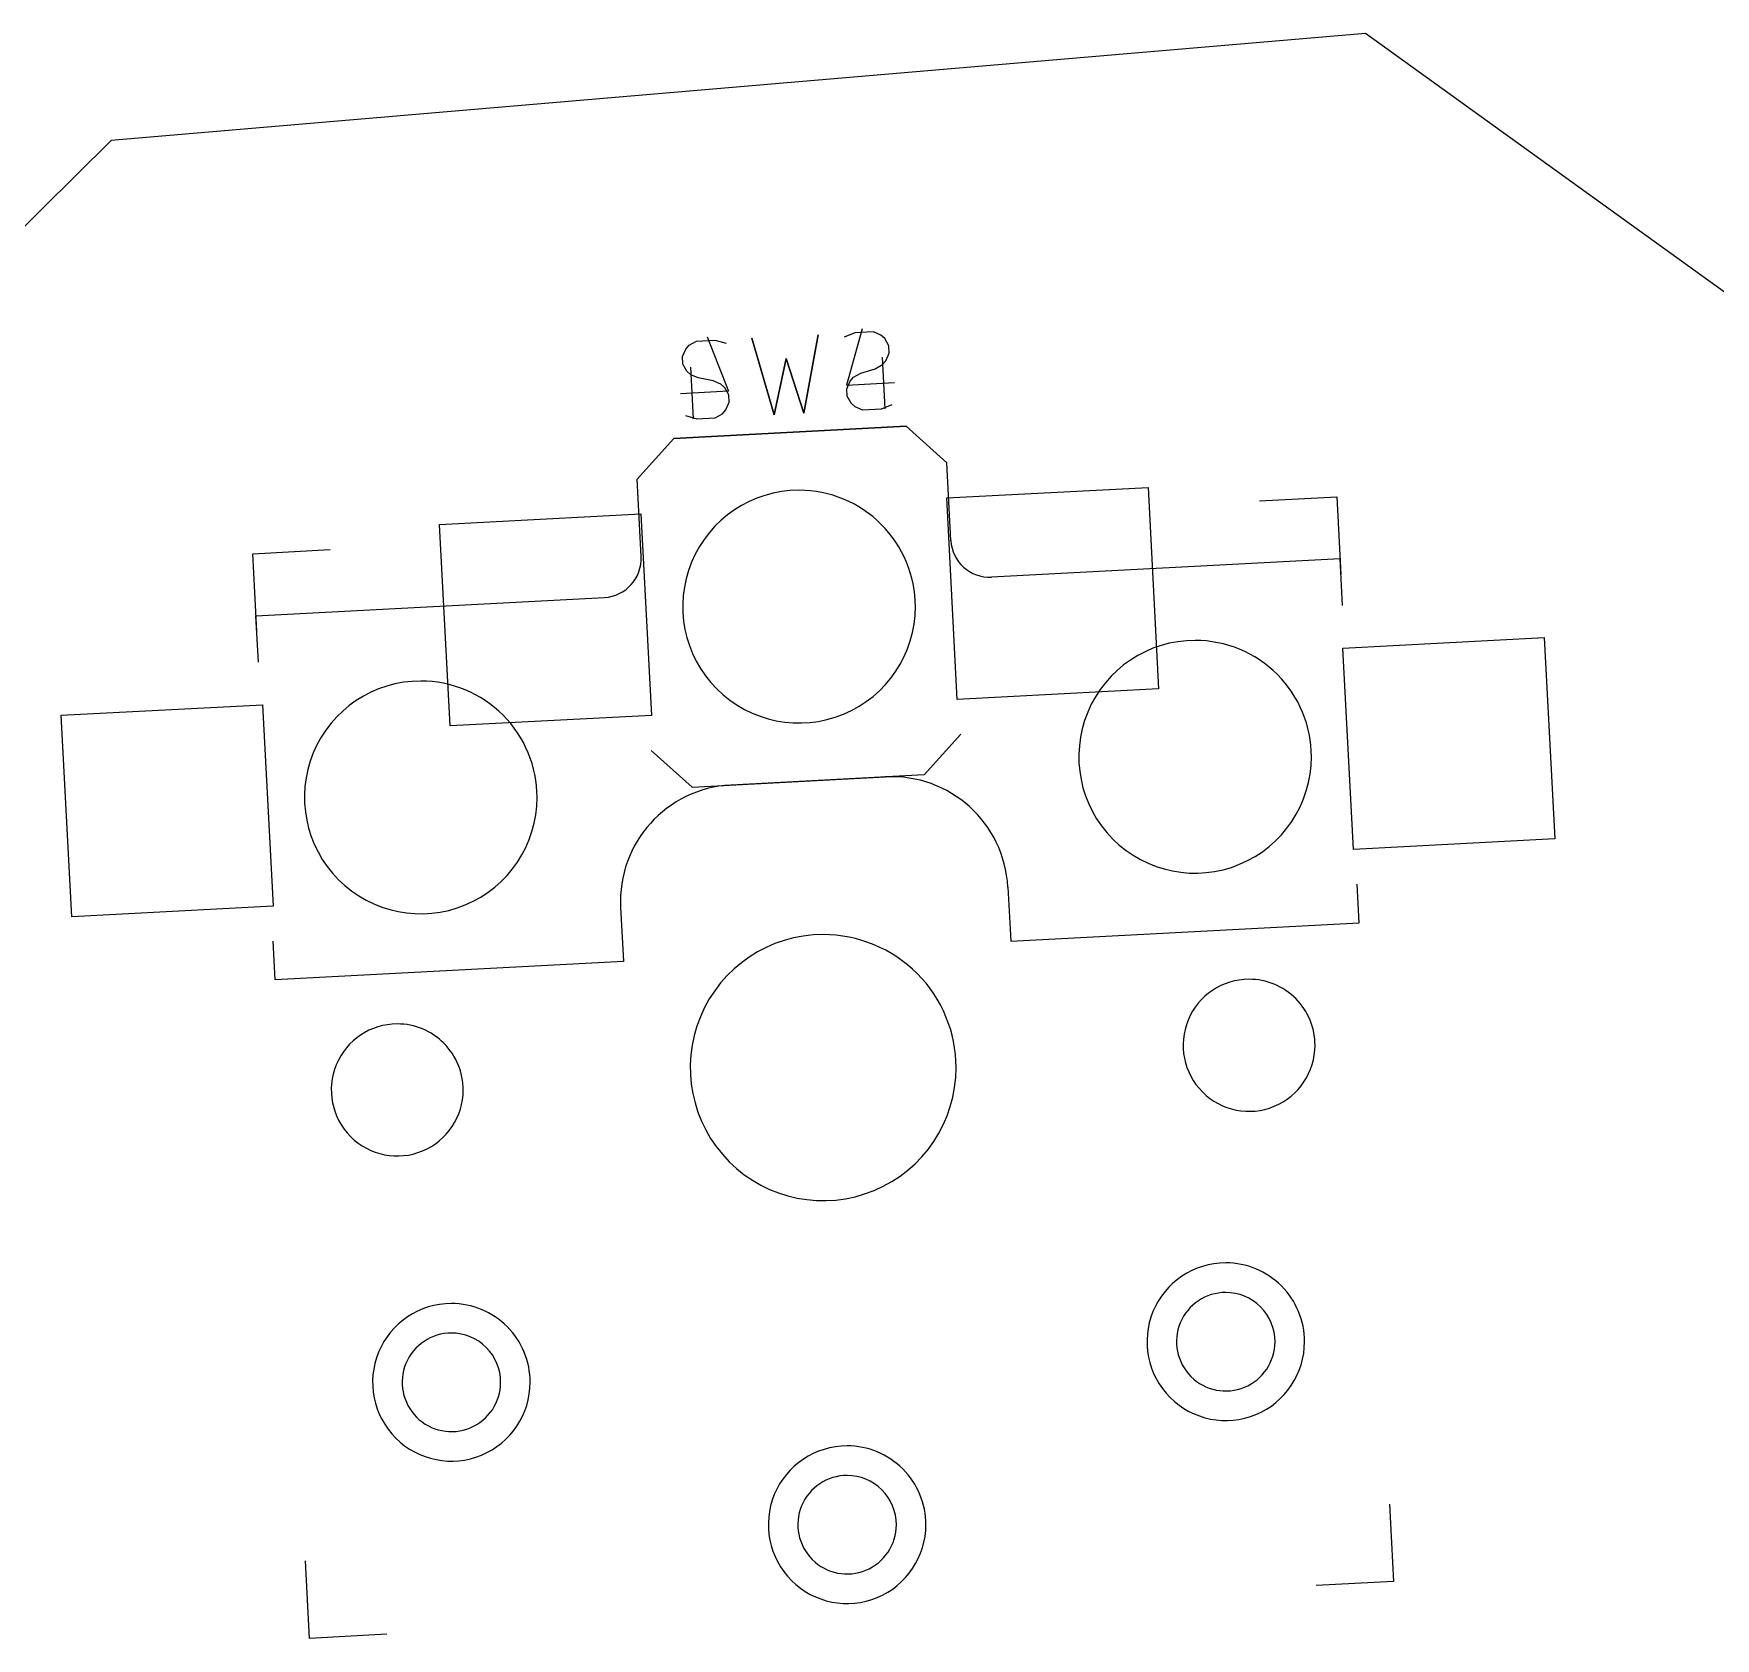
# Model space of a CAD drawing. Extents: x 28 to 165, y -144 to -37.
# Drawn here: x 71.69 to 93.37, y -58.03 to -37.34 of the extents above; entities that cross this region are included whole.
import ezdxf

# ---------------------------------------------------------------- set-up
doc = ezdxf.new("R2010")
doc.units = 0
doc.layers.get('0').update_dxf_attribs({"linetype": 'CONTINUOUS'})

msp = doc.modelspace()

# ---------------------------------------------------------------- linework, layer by layer
at = {"color": 7}
for points in [[(88.861929, -37.343837), (72.688193, -38.720093)], [(94.768391, -41.596066), (88.861929, -37.343837)], [(72.688193, -38.720093), (70.002085, -41.373939)], [(82.755761, -42.128236), (82.615592, -42.183267), (82.377822, -42.195728), (82.280222, -42.153158), (82.230176, -42.108097), (82.177638, -42.015481), (82.172654, -41.920374), (82.215223, -41.822774), (82.260285, -41.772728), (82.3529, -41.72019), (82.540624, -41.662667), (82.63324, -41.610129), (82.678301, -41.560083), (82.720871, -41.462483), (82.715886, -41.367376), (82.663348, -41.27476), (82.613302, -41.229699), (82.515702, -41.187128), (82.277932, -41.19959), (82.137763, -41.254621)], [(82.370548, -41.147051), (82.170162, -41.87282), (82.788362, -41.840422)], [(80.373288, -41.251724), (80.648439, -41.95257), (80.030239, -41.984968)], [(80.092746, -42.2678), (80.2379, -42.307877), (80.47567, -42.295416), (80.568285, -42.242878), (80.613347, -42.192831), (80.655916, -42.095231), (80.650932, -42.000124), (80.598393, -41.907508), (80.548347, -41.862447), (80.450748, -41.819877), (80.258039, -41.782292), (80.16044, -41.739723), (80.110394, -41.694661), (80.057855, -41.602046), (80.052871, -41.506938), (80.09544, -41.409339), (80.140502, -41.359293), (80.233117, -41.306754), (80.470887, -41.294294), (80.616041, -41.334371)], [(81.802394, -41.224512), (81.616961, -42.235603), (81.389363, -41.532265), (81.23653, -42.255541), (80.946425, -41.269372)], [(80.946425, -41.269372), (81.23653, -42.255541), (81.389363, -41.532265), (81.616961, -42.235603), (81.802394, -41.224512)], [(82.628255, -41.515022), (82.663146, -42.180775)], [(80.155455, -41.644615), (80.190346, -42.310369)], [(79.941237, -42.561371), (82.937128, -42.404363)], [(82.937128, -42.404363), (79.941237, -42.561371)], [(82.937128, -42.404363), (83.462611, -42.87751)], [(83.462611, -42.87751), (82.937128, -42.404363)], [(79.46809, -43.086853), (79.941237, -42.561371)], [(79.941237, -42.561371), (79.46809, -43.086853)], [(83.514948, -43.87614), (83.462611, -42.87751)], [(79.520426, -44.085484), (79.46809, -43.086853)], [(87.493769, -43.367208), (88.492399, -43.314872)], [(87.493769, -43.367208), (88.492399, -43.314872)], [(88.492399, -43.314872), (88.544735, -44.313501)], [(88.492399, -43.314872), (88.544735, -44.313501)], [(74.563909, -45.046205), (74.511573, -44.047575), (75.510203, -43.995239)], [(74.511573, -44.047575), (75.510203, -43.995239)], [(74.563909, -45.046205), (74.511573, -44.047575)], [(88.534268, -44.113775), (84.040431, -44.349288)], [(88.565669, -44.712954), (88.534268, -44.113775)], [(74.553441, -44.84648), (79.047278, -44.610968)], [(74.584843, -45.445658), (74.553441, -44.84648)], [(83.645788, -46.372716), (83.17264, -46.8982)], [(79.651266, -46.582061), (80.176749, -47.055208)], [(80.176749, -47.055208), (82.673325, -46.924368)], [(83.17264, -46.8982), (80.676064, -47.02904)], [(84.249775, -48.343809), (84.28641, -49.042851)], [(88.780248, -48.807339), (88.75408, -48.308023)], [(79.256622, -48.60549), (79.293258, -49.304531), (74.79942, -49.540042)], [(84.28641, -49.042851), (88.780248, -48.807339)], [(74.79942, -49.540042), (74.773252, -49.040728)], [(89.172767, -56.297068), (89.225103, -57.295698)], [(89.172767, -56.297068), (89.225103, -57.295698)], [(75.244277, -58.028402), (75.191941, -57.029772)], [(75.244277, -58.028402), (75.191941, -57.029772)], [(89.225103, -57.295698), (88.226473, -57.348034)], [(89.225103, -57.295698), (88.226473, -57.348034)], [(76.242907, -57.976065), (75.244277, -58.028402)], [(76.242907, -57.976065), (75.244277, -58.028402)]]:
    msp.add_lwpolyline(points, dxfattribs=at)
for points in [[(81.556939, -43.229783)], [(81.556939, -43.229783)], [(81.556939, -43.229784)], [(81.556939, -43.229784)], [(81.556939, -43.229784)], [(81.556939, -43.229784)], [(83.597272, -45.92464), (83.461198, -43.328203), (86.057636, -43.192129), (86.193709, -45.788567)], [(77.056241, -46.267441), (76.920168, -43.671004), (79.516606, -43.534931), (79.652679, -46.131368)], [(86.665231, -45.16509)], [(86.665231, -45.16509)], [(86.665231, -45.165091)], [(86.665231, -45.165091)], [(86.665231, -45.165091)], [(86.665231, -45.165091)], [(88.705563, -47.859947), (88.56949, -45.263509), (91.165928, -45.127436), (91.302001, -47.723874)], [(76.678925, -45.688451)], [(76.678925, -45.688451)], [(76.678925, -45.688451)], [(76.678925, -45.688451)], [(76.678925, -45.688451)], [(76.678925, -45.688451)], [(72.178229, -48.726108), (72.042156, -46.12967), (74.638593, -45.993597), (74.774666, -48.590035)], [(81.868338, -48.957135)], [(81.868338, -48.957135)], [(81.868338, -48.957135)], [(81.868338, -48.957135)], [(81.868338, -48.957135)], [(81.868338, -48.957135)], [(87.360805, -49.532887)], [(87.360805, -49.532887)], [(87.360805, -49.532888)], [(87.360805, -49.532888)], [(87.360805, -49.532888)], [(87.360805, -49.532888)], [(76.375871, -50.108584)], [(76.375871, -50.108584)], [(76.375871, -50.108584)], [(76.375871, -50.108584)], [(76.375871, -50.108584)], [(76.375871, -50.108584)], [(87.060367, -53.188751)], [(87.060367, -53.188751)], [(77.074062, -53.712111)], [(77.074062, -53.712111)], [(87.060367, -53.569751)], [(87.060367, -53.569751)], [(87.060367, -53.569751)], [(87.060367, -53.569751)], [(77.074062, -54.093112)], [(77.074062, -54.093112)], [(77.074062, -54.093112)], [(77.074062, -54.093112)], [(82.17712, -55.547555)], [(82.17712, -55.547555)], [(82.17712, -55.928556)], [(82.17712, -55.928556)], [(82.17712, -55.928556)], [(82.17712, -55.928556)]]:
    msp.add_lwpolyline(points, close=True, dxfattribs=at)
for points in [[(81.556939, -43.229783), (80.950245, -43.229783), (80.40329, -43.595247), (80.171118, -44.155759)], [(81.556939, -43.229783), (80.950245, -43.229783), (80.40329, -43.595247), (80.171118, -44.155759)], [(81.556939, -43.229784), (80.950245, -43.229784), (80.40329, -43.595247), (80.171119, -44.155759)], [(81.556939, -43.229784), (80.950245, -43.229784), (80.40329, -43.595247), (80.171119, -44.155759)], [(81.556939, -43.229784), (80.950245, -43.229784), (80.40329, -43.595247), (80.171119, -44.155759)], [(81.556939, -43.229784), (80.950245, -43.229784), (80.40329, -43.595247), (80.171119, -44.155759)], [(82.6176, -43.669124), (82.336295, -43.387819), (81.954764, -43.229783), (81.556939, -43.229783)], [(82.6176, -43.669124), (82.336295, -43.387819), (81.954764, -43.229783), (81.556939, -43.229783)], [(82.617599, -43.669124), (82.336295, -43.387819), (81.954764, -43.229784), (81.556939, -43.229784)], [(82.617599, -43.669124), (82.336295, -43.387819), (81.954764, -43.229784), (81.556939, -43.229784)], [(82.617599, -43.669124), (82.336295, -43.387819), (81.954764, -43.229784), (81.556939, -43.229784)], [(82.617599, -43.669124), (82.336295, -43.387819), (81.954764, -43.229784), (81.556939, -43.229784)], [(83.05694, -44.729785), (83.05694, -44.33196), (82.898904, -43.950429), (82.617599, -43.669124)], [(83.05694, -44.729785), (83.05694, -44.33196), (82.898904, -43.950429), (82.617599, -43.669124)], [(83.05694, -44.729785), (83.05694, -44.33196), (82.898904, -43.950429), (82.617599, -43.669124)], [(83.05694, -44.729785), (83.05694, -44.33196), (82.898904, -43.950429), (82.617599, -43.669124)], [(83.05694, -44.729785), (83.05694, -44.33196), (82.898905, -43.950429), (82.6176, -43.669124)], [(83.05694, -44.729785), (83.05694, -44.33196), (82.898905, -43.950429), (82.6176, -43.669124)], [(83.514948, -43.87614), (83.5294, -44.151904), (83.764667, -44.363739), (84.040431, -44.349288)], [(79.047278, -44.610967), (79.323042, -44.596515), (79.534877, -44.361248), (79.520426, -44.085484)], [(80.171118, -44.155759), (79.938946, -44.716271), (80.06728, -45.361449), (80.496277, -45.790446)], [(80.171118, -44.155759), (79.938946, -44.716271), (80.06728, -45.361449), (80.496277, -45.790446)], [(80.171119, -44.155759), (79.938947, -44.716271), (80.067281, -45.361448), (80.496278, -45.790446)], [(80.171119, -44.155759), (79.938947, -44.716271), (80.067281, -45.361448), (80.496278, -45.790446)], [(80.171119, -44.155759), (79.938947, -44.716271), (80.067281, -45.361448), (80.496278, -45.790446)], [(80.171119, -44.155759), (79.938947, -44.716271), (80.067281, -45.361448), (80.496278, -45.790446)], [(82.130964, -46.115605), (82.691476, -45.883433), (83.05694, -45.336479), (83.05694, -44.729785)], [(82.130964, -46.115605), (82.691476, -45.883434), (83.05694, -45.336479), (83.05694, -44.729785)], [(82.130964, -46.115605), (82.691476, -45.883433), (83.05694, -45.336479), (83.05694, -44.729785)], [(82.130964, -46.115605), (82.691476, -45.883434), (83.05694, -45.336479), (83.05694, -44.729785)], [(82.130964, -46.115605), (82.691476, -45.883433), (83.05694, -45.336479), (83.05694, -44.729785)], [(82.130964, -46.115605), (82.691476, -45.883433), (83.05694, -45.336479), (83.05694, -44.729785)], [(86.665231, -45.16509), (86.058537, -45.16509), (85.511582, -45.530554), (85.27941, -46.091066)], [(86.665231, -45.16509), (86.058537, -45.16509), (85.511582, -45.530554), (85.27941, -46.091066)], [(86.665231, -45.165091), (86.058537, -45.165091), (85.511582, -45.530554), (85.27941, -46.091066)], [(86.665231, -45.165091), (86.058537, -45.165091), (85.511582, -45.530554), (85.27941, -46.091066)], [(86.665231, -45.165091), (86.058537, -45.165091), (85.511582, -45.530554), (85.27941, -46.091066)], [(86.665231, -45.165091), (86.058537, -45.165091), (85.511582, -45.530554), (85.27941, -46.091066)], [(87.725892, -45.604431), (87.444587, -45.323126), (87.063056, -45.16509), (86.665231, -45.16509)], [(87.725892, -45.604431), (87.444587, -45.323126), (87.063056, -45.16509), (86.665231, -45.16509)], [(87.725891, -45.604431), (87.444587, -45.323126), (87.063056, -45.165091), (86.665231, -45.165091)], [(87.725891, -45.604431), (87.444587, -45.323126), (87.063056, -45.165091), (86.665231, -45.165091)], [(87.725891, -45.604431), (87.444587, -45.323126), (87.063056, -45.165091), (86.665231, -45.165091)], [(87.725891, -45.604431), (87.444587, -45.323126), (87.063056, -45.165091), (86.665231, -45.165091)], [(76.678925, -45.688451), (76.072231, -45.688451), (75.525276, -46.053914), (75.293104, -46.614427)], [(76.678925, -45.688451), (76.072231, -45.688451), (75.525276, -46.053914), (75.293104, -46.614427)], [(76.678925, -45.688451), (76.072231, -45.688451), (75.525277, -46.053915), (75.293105, -46.614427)], [(76.678925, -45.688451), (76.072231, -45.688451), (75.525277, -46.053915), (75.293105, -46.614427)], [(76.678925, -45.688451), (76.072231, -45.688451), (75.525277, -46.053915), (75.293105, -46.614427)], [(76.678925, -45.688451), (76.072231, -45.688451), (75.525277, -46.053915), (75.293105, -46.614427)], [(77.739586, -46.127791), (77.458281, -45.846487), (77.07675, -45.688451), (76.678925, -45.688451)], [(77.739586, -46.127791), (77.458281, -45.846486), (77.07675, -45.688451), (76.678925, -45.688451)], [(77.739586, -46.127791), (77.458281, -45.846487), (77.07675, -45.688451), (76.678925, -45.688451)], [(77.739586, -46.127791), (77.458281, -45.846486), (77.07675, -45.688451), (76.678925, -45.688451)], [(77.739586, -46.127791), (77.458281, -45.846487), (77.07675, -45.688451), (76.678925, -45.688451)], [(77.739586, -46.127791), (77.458281, -45.846487), (77.07675, -45.688451), (76.678925, -45.688451)], [(88.165231, -46.665092), (88.165231, -46.267267), (88.007196, -45.885736), (87.725891, -45.604431)], [(88.165231, -46.665092), (88.165231, -46.267267), (88.007196, -45.885736), (87.725891, -45.604431)], [(88.165231, -46.665092), (88.165231, -46.267267), (88.007196, -45.885736), (87.725891, -45.604431)], [(88.165231, -46.665092), (88.165231, -46.267267), (88.007196, -45.885736), (87.725891, -45.604431)], [(88.165232, -46.665092), (88.165232, -46.267267), (88.007197, -45.885735), (87.725892, -45.604431)], [(88.165232, -46.665092), (88.165232, -46.267267), (88.007197, -45.885735), (87.725892, -45.604431)], [(80.496277, -45.790446), (80.925275, -46.219443), (81.570452, -46.347777), (82.130964, -46.115605)], [(80.496277, -45.790446), (80.925275, -46.219443), (81.570452, -46.347777), (82.130964, -46.115605)], [(80.496278, -45.790446), (80.925275, -46.219443), (81.570452, -46.347777), (82.130964, -46.115605)], [(80.496278, -45.790446), (80.925275, -46.219443), (81.570452, -46.347777), (82.130964, -46.115605)], [(80.496278, -45.790446), (80.925275, -46.219443), (81.570452, -46.347777), (82.130964, -46.115605)], [(80.496278, -45.790446), (80.925275, -46.219443), (81.570452, -46.347777), (82.130964, -46.115605)], [(78.178926, -47.188452), (78.178926, -46.790627), (78.020891, -46.409096), (77.739586, -46.127791)], [(78.178926, -47.188452), (78.178926, -46.790627), (78.020891, -46.409096), (77.739586, -46.127791)], [(78.178926, -47.188452), (78.178926, -46.790627), (78.020891, -46.409096), (77.739586, -46.127791)], [(78.178926, -47.188452), (78.178926, -46.790627), (78.020891, -46.409096), (77.739586, -46.127791)], [(78.178926, -47.188452), (78.178926, -46.790627), (78.020891, -46.409096), (77.739586, -46.127791)], [(78.178926, -47.188452), (78.178926, -46.790627), (78.020891, -46.409096), (77.739586, -46.127791)], [(85.27941, -46.091066), (85.047238, -46.651578), (85.175572, -47.296755), (85.604569, -47.725753)], [(85.27941, -46.091066), (85.047238, -46.651578), (85.175572, -47.296755), (85.604569, -47.725753)], [(85.27941, -46.091066), (85.047239, -46.651578), (85.175572, -47.296755), (85.60457, -47.725753)], [(85.27941, -46.091066), (85.047239, -46.651578), (85.175572, -47.296755), (85.60457, -47.725753)], [(85.27941, -46.091066), (85.047239, -46.651578), (85.175572, -47.296755), (85.60457, -47.725753)], [(85.27941, -46.091066), (85.047239, -46.651578), (85.175572, -47.296755), (85.60457, -47.725753)], [(75.293105, -46.614427), (75.060933, -47.174939), (75.189267, -47.820116), (75.618264, -48.249113)], [(75.293104, -46.614427), (75.060933, -47.174939), (75.189266, -47.820116), (75.618264, -48.249113)], [(75.293105, -46.614427), (75.060933, -47.174939), (75.189267, -47.820116), (75.618264, -48.249113)], [(75.293104, -46.614427), (75.060933, -47.174939), (75.189266, -47.820116), (75.618264, -48.249113)], [(75.293105, -46.614427), (75.060933, -47.174939), (75.189267, -47.820116), (75.618264, -48.249113)], [(75.293105, -46.614427), (75.060933, -47.174939), (75.189267, -47.820116), (75.618264, -48.249113)], [(87.239256, -48.050912), (87.799768, -47.81874), (88.165231, -47.271785), (88.165231, -46.665092)], [(87.239256, -48.050912), (87.799768, -47.818741), (88.165232, -47.271786), (88.165232, -46.665092)], [(87.239256, -48.050912), (87.799768, -47.81874), (88.165231, -47.271785), (88.165231, -46.665092)], [(87.239256, -48.050912), (87.799768, -47.818741), (88.165232, -47.271786), (88.165232, -46.665092)], [(87.239256, -48.050912), (87.799768, -47.81874), (88.165231, -47.271785), (88.165231, -46.665092)], [(87.239256, -48.050912), (87.799768, -47.81874), (88.165231, -47.271785), (88.165231, -46.665092)], [(80.676064, -47.02904), (79.848771, -47.072397), (79.213266, -47.778197), (79.256622, -48.60549)], [(84.249774, -48.343809), (84.206417, -47.516517), (83.500617, -46.881012), (82.673325, -46.924368)], [(77.252951, -48.574272), (77.813462, -48.342101), (78.178926, -47.795146), (78.178926, -47.188452)], [(77.252951, -48.574273), (77.813463, -48.342101), (78.178926, -47.795146), (78.178926, -47.188452)], [(77.252951, -48.574272), (77.813462, -48.342101), (78.178926, -47.795146), (78.178926, -47.188452)], [(77.252951, -48.574273), (77.813463, -48.342101), (78.178926, -47.795146), (78.178926, -47.188452)], [(77.252951, -48.574272), (77.813462, -48.342101), (78.178926, -47.795146), (78.178926, -47.188452)], [(77.252951, -48.574272), (77.813462, -48.342101), (78.178926, -47.795146), (78.178926, -47.188452)], [(85.604569, -47.725753), (86.033567, -48.15475), (86.678744, -48.283084), (87.239256, -48.050912)], [(85.604569, -47.725753), (86.033567, -48.15475), (86.678744, -48.283084), (87.239256, -48.050912)], [(85.60457, -47.725753), (86.033567, -48.15475), (86.678744, -48.283084), (87.239256, -48.050912)], [(85.60457, -47.725753), (86.033567, -48.15475), (86.678744, -48.283084), (87.239256, -48.050912)], [(85.60457, -47.725753), (86.033567, -48.15475), (86.678744, -48.283084), (87.239256, -48.050912)], [(85.60457, -47.725753), (86.033567, -48.15475), (86.678744, -48.283084), (87.239256, -48.050912)], [(75.618264, -48.249113), (76.047261, -48.67811), (76.692439, -48.806444), (77.252951, -48.574272)], [(75.618264, -48.249113), (76.047261, -48.678111), (76.692439, -48.806445), (77.252951, -48.574273)], [(75.618264, -48.249113), (76.047261, -48.67811), (76.692439, -48.806444), (77.252951, -48.574272)], [(75.618264, -48.249113), (76.047261, -48.678111), (76.692439, -48.806445), (77.252951, -48.574273)], [(75.618264, -48.249113), (76.047261, -48.67811), (76.692439, -48.806444), (77.252951, -48.574272)], [(75.618264, -48.249113), (76.047261, -48.67811), (76.692439, -48.806444), (77.252951, -48.574272)], [(81.868338, -48.957135), (81.174887, -48.957135), (80.549718, -49.37486), (80.284345, -50.015525)], [(81.868338, -48.957135), (81.174887, -48.957135), (80.549717, -49.37486), (80.284345, -50.015525)], [(81.868338, -48.957135), (81.174887, -48.957135), (80.549718, -49.37486), (80.284345, -50.015525)], [(81.868338, -48.957135), (81.174887, -48.957135), (80.549717, -49.37486), (80.284345, -50.015525)], [(81.868338, -48.957135), (81.174887, -48.957135), (80.549718, -49.37486), (80.284345, -50.015525)], [(81.868338, -48.957135), (81.174887, -48.957135), (80.549718, -49.37486), (80.284345, -50.015525)], [(83.080673, -49.459301), (82.759142, -49.13777), (82.323052, -48.957135), (81.868338, -48.957135)], [(83.080674, -49.459301), (82.759142, -49.137769), (82.323052, -48.957135), (81.868338, -48.957135)], [(83.080673, -49.459301), (82.759142, -49.13777), (82.323052, -48.957135), (81.868338, -48.957135)], [(83.080674, -49.459301), (82.759142, -49.137769), (82.323052, -48.957135), (81.868338, -48.957135)], [(83.080673, -49.459301), (82.759142, -49.13777), (82.323052, -48.957135), (81.868338, -48.957135)], [(83.080673, -49.459301), (82.759142, -49.13777), (82.323052, -48.957135), (81.868338, -48.957135)], [(83.582839, -50.671637), (83.582839, -50.216923), (83.402205, -49.780832), (83.080673, -49.459301)], [(83.582839, -50.671637), (83.582839, -50.216923), (83.402205, -49.780832), (83.080673, -49.459301)], [(83.582839, -50.671637), (83.582839, -50.216923), (83.402205, -49.780832), (83.080673, -49.459301)], [(83.582839, -50.671637), (83.582839, -50.216923), (83.402205, -49.780832), (83.080673, -49.459301)], [(83.58284, -50.671637), (83.58284, -50.216922), (83.402205, -49.780832), (83.080674, -49.459301)], [(83.58284, -50.671637), (83.58284, -50.216922), (83.402205, -49.780832), (83.080674, -49.459301)], [(87.360805, -49.532887), (87.016648, -49.532887), (86.706379, -49.740203), (86.574675, -50.058163)], [(87.360805, -49.532887), (87.016648, -49.532887), (86.706379, -49.740203), (86.574675, -50.058163)], [(87.360805, -49.532888), (87.016648, -49.532888), (86.706379, -49.740203), (86.574676, -50.058163)], [(87.360805, -49.532888), (87.016648, -49.532888), (86.706379, -49.740203), (86.574676, -50.058163)], [(87.360805, -49.532888), (87.016648, -49.532888), (86.706379, -49.740203), (86.574676, -50.058163)], [(87.360805, -49.532888), (87.016648, -49.532888), (86.706379, -49.740203), (86.574676, -50.058163)], [(87.962483, -49.782111), (87.802908, -49.622536), (87.586478, -49.532887), (87.360805, -49.532887)], [(87.962483, -49.782111), (87.802908, -49.622536), (87.586478, -49.532887), (87.360805, -49.532887)], [(87.962483, -49.782111), (87.802908, -49.622536), (87.586478, -49.532888), (87.360805, -49.532888)], [(87.962483, -49.782111), (87.802908, -49.622536), (87.586478, -49.532888), (87.360805, -49.532888)], [(87.962483, -49.782111), (87.802908, -49.622536), (87.586478, -49.532888), (87.360805, -49.532888)], [(87.962483, -49.782111), (87.802908, -49.622536), (87.586478, -49.532888), (87.360805, -49.532888)], [(88.211706, -50.383788), (88.211706, -50.158115), (88.122057, -49.941686), (87.962483, -49.782111)], [(88.211706, -50.383788), (88.211706, -50.158115), (88.122058, -49.941685), (87.962483, -49.782111)], [(88.211706, -50.383788), (88.211706, -50.158115), (88.122057, -49.941686), (87.962483, -49.782111)], [(88.211706, -50.383788), (88.211706, -50.158115), (88.122058, -49.941685), (87.962483, -49.782111)], [(88.211706, -50.383788), (88.211706, -50.158115), (88.122057, -49.941686), (87.962483, -49.782111)], [(88.211706, -50.383788), (88.211706, -50.158115), (88.122057, -49.941686), (87.962483, -49.782111)], [(80.284345, -50.015525), (80.018973, -50.656191), (80.165659, -51.393628), (80.656003, -51.883972)], [(80.284345, -50.015525), (80.018973, -50.656191), (80.165658, -51.393628), (80.656002, -51.883972)], [(80.284345, -50.015525), (80.018973, -50.656191), (80.165659, -51.393628), (80.656003, -51.883972)], [(80.284345, -50.015525), (80.018973, -50.656191), (80.165658, -51.393628), (80.656002, -51.883972)], [(80.284345, -50.015525), (80.018973, -50.656191), (80.165659, -51.393628), (80.656003, -51.883972)], [(80.284345, -50.015525), (80.018973, -50.656191), (80.165659, -51.393628), (80.656003, -51.883972)], [(86.574675, -50.058163), (86.442972, -50.376122), (86.515772, -50.74211), (86.759127, -50.985466)], [(86.574675, -50.058163), (86.442972, -50.376122), (86.515772, -50.74211), (86.759127, -50.985466)], [(86.574676, -50.058163), (86.442973, -50.376122), (86.515772, -50.74211), (86.759128, -50.985466)], [(86.574676, -50.058163), (86.442973, -50.376122), (86.515772, -50.74211), (86.759128, -50.985466)], [(86.574676, -50.058163), (86.442973, -50.376122), (86.515772, -50.74211), (86.759128, -50.985466)], [(86.574676, -50.058163), (86.442973, -50.376122), (86.515772, -50.74211), (86.759128, -50.985466)], [(76.375871, -50.108584), (76.031714, -50.108584), (75.721445, -50.3159), (75.589741, -50.633859)], [(76.375871, -50.108584), (76.031713, -50.108584), (75.721444, -50.315899), (75.589741, -50.633859)], [(76.375871, -50.108584), (76.031714, -50.108584), (75.721445, -50.3159), (75.589741, -50.633859)], [(76.375871, -50.108584), (76.031713, -50.108584), (75.721444, -50.315899), (75.589741, -50.633859)], [(76.375871, -50.108584), (76.031714, -50.108584), (75.721445, -50.3159), (75.589741, -50.633859)], [(76.375871, -50.108584), (76.031714, -50.108584), (75.721445, -50.3159), (75.589741, -50.633859)], [(76.977548, -50.357807), (76.817973, -50.198233), (76.601544, -50.108584), (76.375871, -50.108584)], [(76.977548, -50.357807), (76.817974, -50.198232), (76.601544, -50.108584), (76.375871, -50.108584)], [(76.977548, -50.357807), (76.817973, -50.198233), (76.601544, -50.108584), (76.375871, -50.108584)], [(76.977548, -50.357807), (76.817974, -50.198232), (76.601544, -50.108584), (76.375871, -50.108584)], [(76.977548, -50.357807), (76.817973, -50.198233), (76.601544, -50.108584), (76.375871, -50.108584)], [(76.977548, -50.357807), (76.817973, -50.198233), (76.601544, -50.108584), (76.375871, -50.108584)], [(77.226771, -50.959485), (77.226771, -50.733812), (77.137123, -50.517382), (76.977548, -50.357807)], [(77.226772, -50.959485), (77.226772, -50.733812), (77.137123, -50.517382), (76.977548, -50.357807)], [(77.226771, -50.959485), (77.226771, -50.733812), (77.137123, -50.517382), (76.977548, -50.357807)], [(77.226772, -50.959485), (77.226772, -50.733812), (77.137123, -50.517382), (76.977548, -50.357807)], [(77.226771, -50.959485), (77.226771, -50.733812), (77.137123, -50.517382), (76.977548, -50.357807)], [(77.226771, -50.959485), (77.226771, -50.733812), (77.137123, -50.517382), (76.977548, -50.357807)], [(87.686431, -51.169918), (88.00439, -51.038214), (88.211706, -50.727945), (88.211706, -50.383788)], [(87.686431, -51.169918), (88.004391, -51.038215), (88.211706, -50.727946), (88.211706, -50.383788)], [(87.686431, -51.169918), (88.00439, -51.038214), (88.211706, -50.727945), (88.211706, -50.383788)], [(87.686431, -51.169918), (88.004391, -51.038215), (88.211706, -50.727946), (88.211706, -50.383788)], [(87.686431, -51.169918), (88.00439, -51.038214), (88.211706, -50.727945), (88.211706, -50.383788)], [(87.686431, -51.169918), (88.00439, -51.038214), (88.211706, -50.727945), (88.211706, -50.383788)], [(75.589741, -50.633859), (75.458038, -50.951819), (75.530838, -51.317806), (75.774193, -51.561162)], [(75.589741, -50.633859), (75.458038, -50.951819), (75.530837, -51.317807), (75.774193, -51.561163)], [(75.589741, -50.633859), (75.458038, -50.951819), (75.530838, -51.317806), (75.774193, -51.561162)], [(75.589741, -50.633859), (75.458038, -50.951819), (75.530837, -51.317807), (75.774193, -51.561163)], [(75.589741, -50.633859), (75.458038, -50.951819), (75.530838, -51.317806), (75.774193, -51.561162)], [(75.589741, -50.633859), (75.458038, -50.951819), (75.530838, -51.317806), (75.774193, -51.561162)], [(82.524449, -52.255629), (83.165114, -51.990257), (83.582839, -51.365088), (83.582839, -50.671637)], [(82.524449, -52.255629), (83.165115, -51.990257), (83.58284, -51.365088), (83.58284, -50.671637)], [(82.524449, -52.255629), (83.165114, -51.990257), (83.582839, -51.365088), (83.582839, -50.671637)], [(82.524449, -52.255629), (83.165115, -51.990257), (83.58284, -51.365088), (83.58284, -50.671637)], [(82.524449, -52.255629), (83.165114, -51.990257), (83.582839, -51.365088), (83.582839, -50.671637)], [(82.524449, -52.255629), (83.165114, -51.990257), (83.582839, -51.365088), (83.582839, -50.671637)], [(76.701496, -51.745614), (77.019456, -51.613911), (77.226771, -51.303642), (77.226771, -50.959485)], [(76.701496, -51.745615), (77.019456, -51.613911), (77.226772, -51.303642), (77.226772, -50.959485)], [(76.701496, -51.745614), (77.019456, -51.613911), (77.226771, -51.303642), (77.226771, -50.959485)], [(76.701496, -51.745615), (77.019456, -51.613911), (77.226772, -51.303642), (77.226772, -50.959485)], [(76.701496, -51.745614), (77.019456, -51.613911), (77.226771, -51.303642), (77.226771, -50.959485)], [(76.701496, -51.745614), (77.019456, -51.613911), (77.226771, -51.303642), (77.226771, -50.959485)], [(86.759127, -50.985466), (87.002483, -51.228822), (87.368471, -51.301621), (87.686431, -51.169918)], [(86.759127, -50.985466), (87.002483, -51.228822), (87.368471, -51.301621), (87.686431, -51.169918)], [(86.759128, -50.985466), (87.002484, -51.228821), (87.368471, -51.301621), (87.686431, -51.169918)], [(86.759128, -50.985466), (87.002484, -51.228821), (87.368471, -51.301621), (87.686431, -51.169918)], [(86.759128, -50.985466), (87.002484, -51.228821), (87.368471, -51.301621), (87.686431, -51.169918)], [(86.759128, -50.985466), (87.002484, -51.228821), (87.368471, -51.301621), (87.686431, -51.169918)], [(75.774193, -51.561162), (76.017549, -51.804518), (76.383537, -51.877317), (76.701496, -51.745614)], [(75.774193, -51.561162), (76.017549, -51.804518), (76.383537, -51.877317), (76.701496, -51.745614)], [(75.774193, -51.561162), (76.017549, -51.804518), (76.383537, -51.877317), (76.701496, -51.745614)], [(75.774193, -51.561162), (76.017549, -51.804518), (76.383537, -51.877317), (76.701496, -51.745614)], [(75.774193, -51.561163), (76.017549, -51.804518), (76.383537, -51.877318), (76.701496, -51.745615)], [(75.774193, -51.561163), (76.017549, -51.804518), (76.383537, -51.877318), (76.701496, -51.745615)], [(80.656002, -51.883972), (81.146346, -52.374316), (81.883784, -52.521002), (82.524449, -52.255629)], [(80.656002, -51.883972), (81.146346, -52.374316), (81.883784, -52.521002), (82.524449, -52.255629)], [(80.656003, -51.883972), (81.146346, -52.374316), (81.883784, -52.521001), (82.524449, -52.255629)], [(80.656003, -51.883972), (81.146346, -52.374316), (81.883784, -52.521001), (82.524449, -52.255629)], [(80.656003, -51.883972), (81.146346, -52.374316), (81.883784, -52.521001), (82.524449, -52.255629)], [(80.656003, -51.883972), (81.146346, -52.374316), (81.883784, -52.521001), (82.524449, -52.255629)], [(87.060367, -53.188751), (86.649433, -53.188751), (86.278962, -53.436292), (86.121704, -53.815945)], [(87.060367, -53.188751), (86.649433, -53.188751), (86.278962, -53.436292), (86.121704, -53.815945)], [(87.778788, -53.486331), (87.588251, -53.295794), (87.329827, -53.188751), (87.060367, -53.188751)], [(87.778788, -53.486331), (87.588251, -53.295794), (87.329827, -53.188751), (87.060367, -53.188751)], [(88.076368, -54.204752), (88.076368, -53.935292), (87.969325, -53.676868), (87.778788, -53.486331)], [(88.076368, -54.204752), (88.076368, -53.935292), (87.969325, -53.676868), (87.778788, -53.486331)], [(77.074062, -53.712111), (76.663128, -53.712111), (76.292658, -53.959652), (76.1354, -54.339306)], [(77.074062, -53.712111), (76.663128, -53.712111), (76.292658, -53.959652), (76.1354, -54.339306)], [(77.792484, -54.009691), (77.601946, -53.819154), (77.343523, -53.712111), (77.074062, -53.712111)], [(77.792484, -54.009691), (77.601946, -53.819154), (77.343523, -53.712111), (77.074062, -53.712111)], [(87.060367, -53.569751), (86.803533, -53.569751), (86.571989, -53.724464), (86.473703, -53.961748)], [(87.060367, -53.569751), (86.803533, -53.569751), (86.571989, -53.724464), (86.473703, -53.961748)], [(87.060367, -53.569751), (86.803533, -53.569751), (86.571989, -53.724464), (86.473703, -53.961748)], [(87.060367, -53.569751), (86.803533, -53.569751), (86.571989, -53.724464), (86.473703, -53.961748)], [(87.50938, -53.755739), (87.390294, -53.636653), (87.22878, -53.569751), (87.060367, -53.569751)], [(87.50938, -53.755739), (87.390294, -53.636653), (87.22878, -53.569751), (87.060367, -53.569751)], [(87.50938, -53.755739), (87.390294, -53.636653), (87.22878, -53.569751), (87.060367, -53.569751)], [(87.50938, -53.755739), (87.390294, -53.636653), (87.22878, -53.569751), (87.060367, -53.569751)], [(87.695368, -54.204752), (87.695368, -54.036339), (87.628466, -53.874824), (87.50938, -53.755739)], [(87.695368, -54.204752), (87.695368, -54.036339), (87.628466, -53.874824), (87.50938, -53.755739)], [(87.695368, -54.204752), (87.695368, -54.036339), (87.628466, -53.874824), (87.50938, -53.755739)], [(87.695368, -54.204752), (87.695368, -54.036339), (87.628466, -53.874824), (87.50938, -53.755739)], [(86.121704, -53.815945), (85.964447, -54.195599), (86.051371, -54.632599), (86.341946, -54.923173)], [(86.121704, -53.815945), (85.964447, -54.195599), (86.051371, -54.632599), (86.341946, -54.923173)], [(86.473703, -53.961748), (86.375417, -54.199031), (86.429745, -54.472156), (86.611354, -54.653765)], [(86.473703, -53.961748), (86.375417, -54.199031), (86.429745, -54.472156), (86.611354, -54.653765)], [(86.473703, -53.961748), (86.375417, -54.199031), (86.429745, -54.472156), (86.611354, -54.653765)], [(86.473703, -53.961748), (86.375417, -54.199031), (86.429745, -54.472156), (86.611354, -54.653765)], [(77.074062, -54.093112), (76.817229, -54.093112), (76.585684, -54.247825), (76.487398, -54.485108)], [(77.074062, -54.093112), (76.817229, -54.093112), (76.585684, -54.247825), (76.487398, -54.485108)], [(77.074062, -54.093112), (76.817229, -54.093112), (76.585684, -54.247825), (76.487398, -54.485108)], [(77.074062, -54.093112), (76.817229, -54.093112), (76.585684, -54.247825), (76.487398, -54.485108)], [(77.523076, -54.279099), (77.40399, -54.160013), (77.242475, -54.093112), (77.074062, -54.093112)], [(77.523076, -54.279099), (77.40399, -54.160013), (77.242475, -54.093112), (77.074062, -54.093112)], [(77.523076, -54.279099), (77.40399, -54.160013), (77.242475, -54.093112), (77.074062, -54.093112)], [(77.523076, -54.279099), (77.40399, -54.160013), (77.242475, -54.093112), (77.074062, -54.093112)], [(78.090063, -54.728112), (78.090063, -54.458652), (77.983021, -54.200228), (77.792484, -54.009691)], [(78.090063, -54.728112), (78.090063, -54.458652), (77.983021, -54.200228), (77.792484, -54.009691)], [(87.303371, -54.791416), (87.540655, -54.69313), (87.695368, -54.461586), (87.695368, -54.204752)], [(87.303371, -54.791416), (87.540655, -54.69313), (87.695368, -54.461586), (87.695368, -54.204752)], [(87.303371, -54.791416), (87.540655, -54.69313), (87.695368, -54.461586), (87.695368, -54.204752)], [(87.303371, -54.791416), (87.540655, -54.69313), (87.695368, -54.461586), (87.695368, -54.204752)], [(87.449174, -55.143414), (87.828827, -54.986157), (88.076368, -54.615686), (88.076368, -54.204752)], [(87.449174, -55.143414), (87.828827, -54.986157), (88.076368, -54.615686), (88.076368, -54.204752)], [(76.1354, -54.339306), (75.978142, -54.718959), (76.065067, -55.155959), (76.355641, -55.446534)], [(76.1354, -54.339306), (75.978142, -54.718959), (76.065067, -55.155959), (76.355641, -55.446534)], [(77.709063, -54.728112), (77.709063, -54.5597), (77.642161, -54.398185), (77.523076, -54.279099)], [(77.709063, -54.728112), (77.709063, -54.5597), (77.642161, -54.398185), (77.523076, -54.279099)], [(77.709063, -54.728112), (77.709063, -54.5597), (77.642161, -54.398185), (77.523076, -54.279099)], [(77.709063, -54.728112), (77.709063, -54.5597), (77.642161, -54.398185), (77.523076, -54.279099)], [(76.487398, -54.485108), (76.389112, -54.722392), (76.44344, -54.995517), (76.625049, -55.177126)], [(76.487398, -54.485108), (76.389112, -54.722392), (76.44344, -54.995517), (76.625049, -55.177126)], [(76.487398, -54.485108), (76.389112, -54.722392), (76.44344, -54.995517), (76.625049, -55.177126)], [(76.487398, -54.485108), (76.389112, -54.722392), (76.44344, -54.995517), (76.625049, -55.177126)], [(86.611354, -54.653765), (86.792963, -54.835374), (87.066088, -54.889702), (87.303371, -54.791416)], [(86.611354, -54.653765), (86.792963, -54.835374), (87.066088, -54.889702), (87.303371, -54.791416)], [(86.611354, -54.653765), (86.792963, -54.835374), (87.066088, -54.889702), (87.303371, -54.791416)], [(86.611354, -54.653765), (86.792963, -54.835374), (87.066088, -54.889702), (87.303371, -54.791416)], [(77.317067, -55.314776), (77.55435, -55.21649), (77.709063, -54.984946), (77.709063, -54.728112)], [(77.317067, -55.314776), (77.55435, -55.21649), (77.709063, -54.984946), (77.709063, -54.728112)], [(77.317067, -55.314776), (77.55435, -55.21649), (77.709063, -54.984946), (77.709063, -54.728112)], [(77.317067, -55.314776), (77.55435, -55.21649), (77.709063, -54.984946), (77.709063, -54.728112)], [(77.462869, -55.666775), (77.842523, -55.509517), (78.090063, -55.139046), (78.090063, -54.728112)], [(77.462869, -55.666775), (77.842523, -55.509517), (78.090063, -55.139046), (78.090063, -54.728112)], [(86.341946, -54.923173), (86.63252, -55.213747), (87.06952, -55.300672), (87.449174, -55.143414)], [(86.341946, -54.923173), (86.63252, -55.213747), (87.06952, -55.300672), (87.449174, -55.143414)], [(76.625049, -55.177126), (76.806658, -55.358735), (77.079783, -55.413062), (77.317067, -55.314776)], [(76.625049, -55.177126), (76.806658, -55.358735), (77.079783, -55.413062), (77.317067, -55.314776)], [(76.625049, -55.177126), (76.806658, -55.358735), (77.079783, -55.413062), (77.317067, -55.314776)], [(76.625049, -55.177126), (76.806658, -55.358735), (77.079783, -55.413062), (77.317067, -55.314776)], [(76.355641, -55.446534), (76.646215, -55.737108), (77.083216, -55.824033), (77.462869, -55.666775)], [(76.355641, -55.446534), (76.646215, -55.737108), (77.083216, -55.824033), (77.462869, -55.666775)], [(82.17712, -55.547555), (81.766186, -55.547555), (81.395715, -55.795096), (81.238458, -56.174749)], [(82.17712, -55.547555), (81.766186, -55.547555), (81.395715, -55.795096), (81.238458, -56.174749)], [(82.895541, -55.845135), (82.705004, -55.654598), (82.44658, -55.547555), (82.17712, -55.547555)], [(82.895541, -55.845135), (82.705004, -55.654598), (82.44658, -55.547555), (82.17712, -55.547555)], [(82.17712, -55.928556), (81.920286, -55.928556), (81.688742, -56.083268), (81.590456, -56.320552)], [(82.17712, -55.928556), (81.920286, -55.928556), (81.688742, -56.083268), (81.590456, -56.320552)], [(82.17712, -55.928556), (81.920286, -55.928556), (81.688742, -56.083268), (81.590456, -56.320552)], [(82.17712, -55.928556), (81.920286, -55.928556), (81.688742, -56.083268), (81.590456, -56.320552)], [(82.626133, -56.114543), (82.507048, -55.995457), (82.345533, -55.928556), (82.17712, -55.928556)], [(82.626133, -56.114543), (82.507048, -55.995457), (82.345533, -55.928556), (82.17712, -55.928556)], [(82.626133, -56.114543), (82.507048, -55.995457), (82.345533, -55.928556), (82.17712, -55.928556)], [(82.626133, -56.114543), (82.507048, -55.995457), (82.345533, -55.928556), (82.17712, -55.928556)], [(83.193121, -56.563556), (83.193121, -56.294096), (83.086079, -56.035672), (82.895541, -55.845135)], [(83.193121, -56.563556), (83.193121, -56.294096), (83.086079, -56.035672), (82.895541, -55.845135)], [(82.812121, -56.563556), (82.812121, -56.395144), (82.745219, -56.233629), (82.626133, -56.114543)], [(82.812121, -56.563556), (82.812121, -56.395144), (82.745219, -56.233629), (82.626133, -56.114543)], [(82.812121, -56.563556), (82.812121, -56.395144), (82.745219, -56.233629), (82.626133, -56.114543)], [(82.812121, -56.563556), (82.812121, -56.395144), (82.745219, -56.233629), (82.626133, -56.114543)], [(81.238458, -56.174749), (81.0812, -56.554403), (81.168125, -56.991403), (81.458699, -57.281977)], [(81.238458, -56.174749), (81.0812, -56.554403), (81.168125, -56.991403), (81.458699, -57.281977)], [(81.590456, -56.320552), (81.49217, -56.557835), (81.546498, -56.83096), (81.728107, -57.012569)], [(81.590456, -56.320552), (81.49217, -56.557835), (81.546498, -56.83096), (81.728107, -57.012569)], [(81.590456, -56.320552), (81.49217, -56.557835), (81.546498, -56.83096), (81.728107, -57.012569)], [(81.590456, -56.320552), (81.49217, -56.557835), (81.546498, -56.83096), (81.728107, -57.012569)], [(82.420124, -57.15022), (82.657408, -57.051934), (82.812121, -56.82039), (82.812121, -56.563556)], [(82.420124, -57.15022), (82.657408, -57.051934), (82.812121, -56.82039), (82.812121, -56.563556)], [(82.420124, -57.15022), (82.657408, -57.051934), (82.812121, -56.82039), (82.812121, -56.563556)], [(82.420124, -57.15022), (82.657408, -57.051934), (82.812121, -56.82039), (82.812121, -56.563556)], [(82.565927, -57.502219), (82.945581, -57.344961), (83.193121, -56.97449), (83.193121, -56.563556)], [(82.565927, -57.502219), (82.945581, -57.344961), (83.193121, -56.97449), (83.193121, -56.563556)], [(81.728107, -57.012569), (81.909716, -57.194178), (82.182841, -57.248506), (82.420124, -57.15022)], [(81.728107, -57.012569), (81.909716, -57.194178), (82.182841, -57.248506), (82.420124, -57.15022)], [(81.728107, -57.012569), (81.909716, -57.194178), (82.182841, -57.248506), (82.420124, -57.15022)], [(81.728107, -57.012569), (81.909716, -57.194178), (82.182841, -57.248506), (82.420124, -57.15022)], [(81.458699, -57.281977), (81.749273, -57.572552), (82.186273, -57.659476), (82.565927, -57.502219)], [(81.458699, -57.281977), (81.749273, -57.572552), (82.186273, -57.659476), (82.565927, -57.502219)]]:
    msp.add_open_spline(points, degree=3, dxfattribs=at)

doc.saveas('drawing.dxf')
